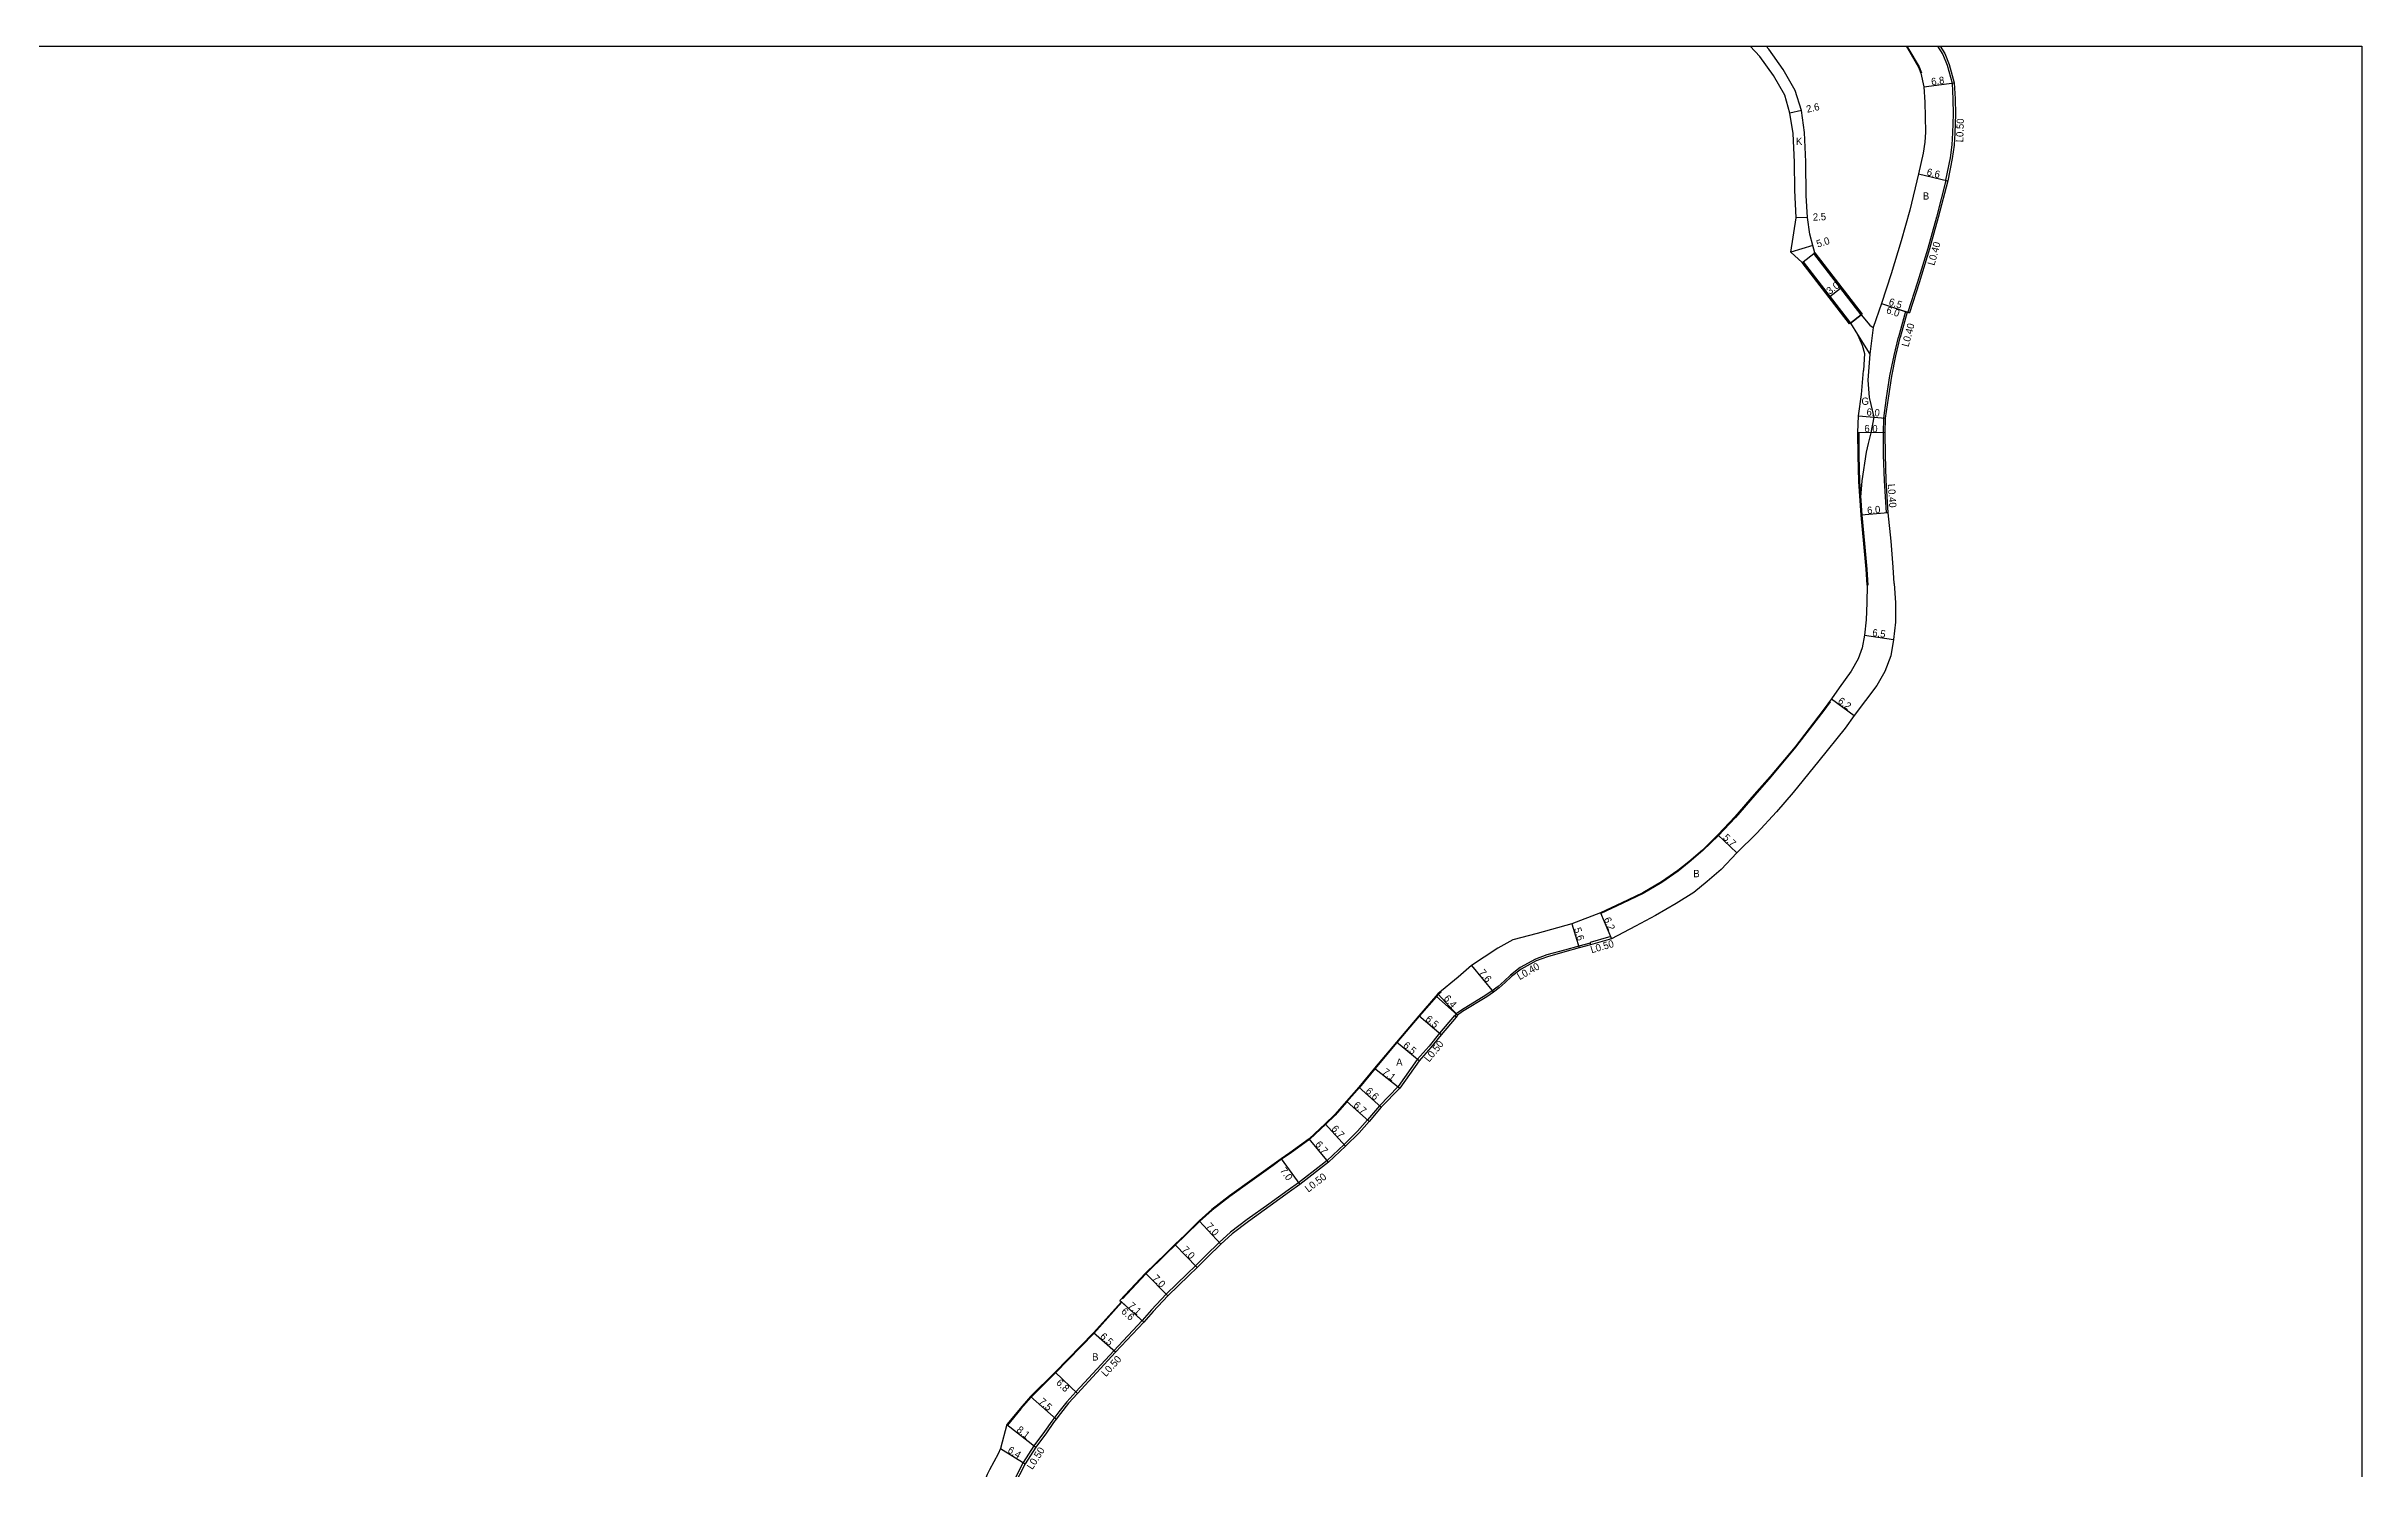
# Model space of a CAD drawing. Header units: metres. Extents: x -20002 to -16000, y -111000 to -108000.
# Drawn here: x -19710 to -19200, y -108313 to -108000 of the extents above; entities that cross this region are included whole.
import ezdxf

# ---------------------------------------------------------------- set-up
doc = ezdxf.new("R2010")
doc.units = ezdxf.units.M
doc.header["$LTSCALE"] = 2.5
for name, color, linetype in [('側溝・桝', 7, 'Continuous'), ('図郭', 7, 'Continuous'), ('幅員', 7, 'Continuous'), ('歩道・分離帯・安全施設', 7, 'Continuous'), ('舗装', 7, 'Continuous'), ('道路', 7, 'Continuous')]:
    doc.layers.add(name, color=color, linetype=linetype)
doc.styles.get("Standard").update_dxf_attribs({"font": ''})
doc.styles.get('Standard').set_extended_font_data('@MS PGothic')

msp = doc.modelspace()

# ---------------------------------------------------------------- linework, layer by layer
at = {"layer": '側溝・桝'}
for points in [[(-19293.37, -108000), (-19292.25, -108001.82), (-19291.3, -108004.15), (-19290.2, -108008.1), (-19290.03, -108011.6), (-19289.93, -108014.91), (-19290.07, -108019.06), (-19290.24, -108021.69), (-19290.63, -108024.58), (-19291.63, -108029.49)], [(-19291.53, -108029.52), (-19291.53, -108029.52), (-19293.62, -108037.61), (-19295.52, -108044.5), (-19297.8, -108051.92), (-19299.96, -108058.51)], [(-19291.63, -108029.49), (-19291.53, -108029.52), (-19291.14, -108029.61)], [(-19300.43, -108058.35), (-19301.97, -108064)], [(-19300.05, -108058.48), (-19300.43, -108058.35)], [(-19304.23, -108102.65), (-19304.63, -108102.68), (-19305.1, -108095.54), (-19305.26, -108090.01), (-19305.3, -108085.06), (-19305.21, -108081.82), (-19304.59, -108077.38), (-19303.87, -108072.53), (-19302.95, -108068.06), (-19301.97, -108064)], [(-19369.87, -108197.37), (-19372.37, -108198.08), (-19375.55, -108198.94), (-19379.38, -108200), (-19381.91, -108200.9), (-19385.25, -108202.79), (-19387.44, -108204.47), (-19388.82, -108205.78), (-19390.15, -108206.91), (-19391.41, -108207.88), (-19392.86, -108208.88), (-19398.23, -108212.14), (-19399.35, -108212.98), (-19399.7, -108213.4)], [(-19365.35, -108195.98), (-19365.81, -108196.11), (-19369.9, -108197.27)], [(-19369.9, -108197.27), (-19369.87, -108197.37), (-19369.76, -108197.75)], [(-19365.17, -108196.45), (-19365.35, -108195.98)], [(-19399.77, -108213.34), (-19403.03, -108217.23), (-19405.35, -108220.06), (-19407.94, -108223.02), (-19412.17, -108228.97), (-19416.26, -108233.18), (-19418.89, -108236.3), (-19421.1, -108238.81), (-19424.05, -108241.73), (-19427.79, -108245.25), (-19429.15, -108246.3)], [(-19399.77, -108213.34), (-19399.39, -108213.66)], [(-19429.15, -108246.3), (-19434.1, -108250.12), (-19436.36, -108251.74), (-19440.65, -108254.83), (-19445.4, -108258.23), (-19449.02, -108261.03), (-19451.52, -108263.27), (-19454.48, -108266.18), (-19456.76, -108268.39), (-19458.6, -108270.17), (-19463.22, -108274.66), (-19466.43, -108278.12), (-19468.54, -108280.45)], [(-19468.54, -108280.45), (-19474.71, -108287.11), (-19483.08, -108296.17), (-19485.09, -108298.35), (-19486.85, -108300.59), (-19488.39, -108302.58), (-19489.99, -108304.91), (-19492.32, -108308.06), (-19494.67, -108311.74), (-19497.26, -108316.79)]]:
    msp.add_lwpolyline(points, dxfattribs=at)
at = {"layer": '図郭'}
msp.add_lwpolyline([(-20000, -108000), (-19200, -108000), (-19200, -108600), (-20000, -108600)], close=True, dxfattribs=at)
at = {"layer": '幅員'}
for points in [[(-19296.44, -108008.94), (-19289.71, -108008.02)], [(-19323.34, -108014.1), (-19325.87, -108014.68)], [(-19297.55, -108028.04), (-19291.14, -108029.61)], [(-19321.99, -108037.65), (-19324.48, -108037.77)], [(-19320.87, -108043.81), (-19325.65, -108045.29)], [(-19317.1, -108055.04), (-19314.73, -108053.21)], [(-19305.75, -108056.61), (-19299.57, -108058.63)], [(-19305.75, -108056.61), (-19300.05, -108058.48)], [(-19310.79, -108081.34), (-19304.81, -108081.85)], [(-19304.9, -108085.06), (-19310.9, -108085.01)], [(-19304.23, -108102.65), (-19310.21, -108103.17)], [(-19309.48, -108129.64), (-19303.05, -108130.57)], [(-19316.75, -108143.6), (-19311.74, -108147.26)], [(-19341.75, -108173.57), (-19337.61, -108177.48)], [(-19373.92, -108193.11), (-19372.26, -108198.46)], [(-19367.6, -108190.74), (-19365.17, -108196.45)], [(-19395.96, -108202.3), (-19391.17, -108208.2)], [(-19399.07, -108213.28), (-19403.39, -108208.55)], [(-19402.64, -108217.55), (-19407.61, -108213.36)], [(-19407.55, -108223.33), (-19412.53, -108219.16)], [(-19417.35, -108224.88), (-19411.79, -108229.29)], [(-19420.77, -108229.07), (-19415.89, -108233.52)], [(-19423.52, -108232.19), (-19418.51, -108236.63)], [(-19427.46, -108245.63), (-19431.7, -108240.45)], [(-19428.21, -108237.13), (-19423.71, -108242.09)], [(-19437.89, -108244.84), (-19433.81, -108250.53)], [(-19455.97, -108258.53), (-19451.17, -108263.63)], [(-19461.28, -108263.72), (-19456.41, -108268.75)], [(-19467.79, -108270.04), (-19462.87, -108275.01)], [(-19468.17, -108280.79), (-19473.43, -108276.02)], [(-19473.06, -108276.35), (-19468.17, -108280.79)], [(-19474.34, -108287.45), (-19479.23, -108283.17)], [(-19482.71, -108296.51), (-19487.66, -108291.85)], [(-19487.42, -108302.14), (-19493.07, -108297.2)], [(-19498.29, -108303.36), (-19491.91, -108308.35)], [(-19499.69, -108308.64), (-19494.23, -108311.99)]]:
    msp.add_lwpolyline(points, dxfattribs=at)
at = {"layer": '歩道・分離帯・安全施設'}
for points in [[(-19300.14, -108000), (-19299.9, -108000.34), (-19297.46, -108004.53), (-19296.93, -108005.84)], [(-19310.75, -108085.02), (-19310.71, -108090.08), (-19310.55, -108095.8), (-19310.06, -108103.16), (-19309.45, -108109.46), (-19308.97, -108115.05), (-19308.74, -108118.59)], [(-19317.04, -108144.26), (-19318.44, -108146.17), (-19324.64, -108154.24), (-19330.11, -108160.79), (-19333.63, -108164.81), (-19337.9, -108169.71), (-19341.64, -108173.67), (-19345.03, -108177.01), (-19348.07, -108179.59), (-19350.47, -108181.54), (-19354.1, -108184.02), (-19358.19, -108186.44), (-19362.79, -108188.64), (-19367.54, -108190.88)], [(-19402.68, -108208.17), (-19403.28, -108208.66), (-19407.5, -108213.46), (-19412.41, -108219.25), (-19417.24, -108224.98), (-19420.65, -108229.17), (-19423.41, -108232.29), (-19426.02, -108235.23), (-19428.1, -108237.23), (-19431.6, -108240.56), (-19435.91, -108243.66), (-19437.81, -108244.97), (-19439.66, -108246.3), (-19444.3, -108249.63), (-19449.2, -108253.14), (-19453.09, -108256.15), (-19455.86, -108258.64), (-19458.96, -108261.68), (-19461.18, -108263.83), (-19463.2, -108265.79), (-19467.69, -108270.15), (-19472.87, -108275.65)], [(-19472.95, -108276.45), (-19479.13, -108283.28), (-19487.56, -108291.95), (-19492.96, -108297.31), (-19495.23, -108299.93), (-19498.17, -108303.46)]]:
    msp.add_lwpolyline(points, dxfattribs=at)
at = {"layer": '舗装'}
for points in [[(-19312.58, -108060.91), (-19310.2, -108059.08)], [(-19307.55, -108061.88), (-19308.26, -108067.76), (-19308.74, -108073.47), (-19308.44, -108077.32), (-19307.4, -108081.63), (-19308.1, -108085.04), (-19308.69, -108087.4), (-19309.09, -108089.32), (-19310.04, -108095.63), (-19310.41, -108100.09)], [(-19310.98, -108063.46), (-19308.26, -108067.76)], [(-19403.8, -108209.03), (-19399.06, -108213.27)]]:
    msp.add_lwpolyline(points, dxfattribs=at)
at = {"layer": '道路'}
for points in [[(-19323.16, -108047.6), (-19325.65, -108045.29), (-19324.48, -108037.77), (-19324.78, -108031.65), (-19324.86, -108025.48), (-19325.15, -108019.19), (-19325.87, -108014.68), (-19327.03, -108010.78), (-19329.53, -108006.45), (-19332.48, -108002.22), (-19334.63, -108000)], [(-19320.39, -108045.46), (-19320.87, -108043.81), (-19321.49, -108041.32), (-19321.99, -108037.65), (-19322.32, -108032.85), (-19322.36, -108025.42), (-19322.66, -108018.95), (-19323.34, -108014.1), (-19324.73, -108009.76), (-19327.41, -108005.11), (-19330.54, -108000.62), (-19331.15, -108000)], [(-19300.03, -108000.43), (-19297.6, -108004.6), (-19297.07, -108005.89), (-19296.44, -108008.94), (-19296.21, -108012.26), (-19296.09, -108015.5), (-19296.07, -108018.89), (-19296.22, -108021.09), (-19296.54, -108023.51), (-19297.55, -108028.04), (-19299.52, -108036.07), (-19301.37, -108042.78), (-19303.61, -108050.06), (-19305.75, -108056.61), (-19307.55, -108061.88)], [(-19292.78, -108000), (-19291.8, -108001.59), (-19290.83, -108003.99), (-19289.71, -108008.02), (-19289.53, -108011.58), (-19289.43, -108014.91), (-19289.57, -108019.08), (-19289.74, -108021.74), (-19290.13, -108024.66), (-19291.14, -108029.61), (-19293.23, -108037.71), (-19295.14, -108044.61), (-19297.42, -108052.04), (-19299.57, -108058.63), (-19299.96, -108058.51), (-19300.05, -108058.48), (-19301.58, -108064.09)], [(-19300.32, -108000), (-19300.03, -108000.43)], [(-19323.16, -108047.6), (-19322.96, -108047.45), (-19312.58, -108060.91)], [(-19320.39, -108045.46), (-19320.59, -108045.62), (-19310.2, -108059.08)], [(-19312.58, -108060.91), (-19310.98, -108063.46), (-19309.97, -108065.79), (-19309.5, -108067.62), (-19309.7, -108071.36)], [(-19310.2, -108059.08), (-19308.32, -108061.34), (-19307.55, -108061.88)], [(-19302.9, -108118.21), (-19303.13, -108114.61), (-19303.62, -108108.92), (-19304.23, -108102.65), (-19304.7, -108095.52), (-19304.86, -108090), (-19304.9, -108085.06), (-19304.81, -108081.85), (-19304.19, -108077.44), (-19303.47, -108072.6), (-19302.56, -108068.15), (-19301.58, -108064.09)], [(-19310.9, -108085.01), (-19310.79, -108081.34), (-19310.14, -108076.65), (-19309.7, -108071.36)], [(-19308.88, -108118.6), (-19309.12, -108115.07), (-19309.6, -108109.47), (-19310.21, -108103.17), (-19310.7, -108095.8), (-19310.86, -108090.08), (-19310.9, -108085.01)], [(-19308.88, -108118.6), (-19308.98, -108122.49), (-19309.1, -108126.24), (-19309.48, -108129.64), (-19309.98, -108132.42), (-19310.88, -108134.85), (-19312.43, -108137.55), (-19315.02, -108141.23), (-19316.75, -108143.6), (-19318.56, -108146.08), (-19324.76, -108154.15), (-19330.23, -108160.69), (-19333.75, -108164.71), (-19338.01, -108169.61), (-19341.75, -108173.57), (-19345.13, -108176.9), (-19348.17, -108179.48), (-19350.56, -108181.42), (-19354.18, -108183.9), (-19358.26, -108186.31), (-19362.86, -108188.51), (-19367.6, -108190.74), (-19373.92, -108193.11), (-19381.51, -108195.27), (-19386.87, -108196.7), (-19390.21, -108198.47), (-19393.17, -108200.45), (-19395.96, -108202.3), (-19398.92, -108204.91), (-19403.39, -108208.55), (-19407.61, -108213.36), (-19412.53, -108219.16), (-19417.35, -108224.88), (-19420.77, -108229.07), (-19423.52, -108232.19), (-19426.12, -108235.12), (-19428.21, -108237.13), (-19431.7, -108240.45), (-19435.99, -108243.53), (-19437.89, -108244.84), (-19444.38, -108249.51), (-19449.29, -108253.02), (-19453.18, -108256.03), (-19455.97, -108258.53), (-19459.06, -108261.57), (-19461.28, -108263.72), (-19463.31, -108265.68), (-19467.79, -108270.04), (-19473.43, -108276.02), (-19473.06, -108276.35)], [(-19302.9, -108118.21), (-19302.65, -108122.51), (-19302.61, -108126.71), (-19303.05, -108130.57), (-19303.69, -108134.14), (-19304.98, -108137.62), (-19306.78, -108140.71), (-19311.74, -108147.26), (-19313.69, -108150.08), (-19319.53, -108157.29), (-19325.16, -108164.24), (-19328.86, -108168.51), (-19333.17, -108173.22), (-19337.61, -108177.48), (-19341.01, -108181.16), (-19344.11, -108183.86), (-19347.06, -108186.26), (-19350.91, -108188.65), (-19355.51, -108191.29), (-19359.89, -108193.68), (-19365.17, -108196.45)], [(-19365.17, -108196.45), (-19365.68, -108196.59), (-19369.76, -108197.75), (-19372.26, -108198.46), (-19375.45, -108199.33), (-19379.26, -108200.38), (-19381.74, -108201.26)], [(-19381.74, -108201.26), (-19385.03, -108203.12), (-19387.18, -108204.77), (-19388.56, -108206.08), (-19389.9, -108207.22), (-19391.17, -108208.2), (-19392.65, -108209.22), (-19398.01, -108212.47), (-19399.06, -108213.27)], [(-19399.06, -108213.27), (-19399.07, -108213.28), (-19399.39, -108213.66), (-19402.64, -108217.55), (-19404.97, -108220.38), (-19407.55, -108223.33), (-19411.79, -108229.29), (-19415.89, -108233.52), (-19418.51, -108236.63), (-19420.73, -108239.16), (-19423.71, -108242.09), (-19427.46, -108245.63), (-19433.81, -108250.53), (-19436.06, -108252.15), (-19440.35, -108255.24), (-19445.1, -108258.63), (-19448.7, -108261.41), (-19451.17, -108263.63), (-19454.13, -108266.54), (-19456.41, -108268.75), (-19458.25, -108270.53), (-19462.87, -108275.01), (-19466.06, -108278.46), (-19468.17, -108280.79)], [(-19473.06, -108276.35), (-19479.23, -108283.17), (-19487.66, -108291.85), (-19493.07, -108297.2), (-19495.34, -108299.84), (-19498.29, -108303.36)], [(-19468.17, -108280.79), (-19474.34, -108287.45), (-19482.71, -108296.51), (-19484.71, -108298.67), (-19486.45, -108300.9), (-19487.42, -108302.14), (-19487.99, -108302.87), (-19489.58, -108305.2), (-19491.91, -108308.35), (-19494.23, -108311.99), (-19496.81, -108317.01)], [(-19498.29, -108303.36), (-19499.69, -108308.64), (-19500.22, -108309.8), (-19502.09, -108313.32), (-19502.62, -108314.32), (-19505.54, -108321.46), (-19508.58, -108330.31), (-19510.61, -108337.01), (-19512.81, -108344.41), (-19514.39, -108350.59), (-19514.72, -108351.87), (-19515.22, -108356.45), (-19515.31, -108358.02), (-19515.48, -108361), (-19515.89, -108369.23), (-19516.19, -108378.14), (-19516.3, -108382.15)]]:
    msp.add_lwpolyline(points, dxfattribs=at)
for points in [[(-19323.16, -108047.6), (-19322.96, -108047.45), (-19312.58, -108060.91), (-19312.78, -108061.06)], [(-19312.58, -108060.91), (-19322.96, -108047.45), (-19320.59, -108045.62), (-19310.2, -108059.08)], [(-19320.59, -108045.62), (-19320.39, -108045.46), (-19310.01, -108058.93), (-19310.2, -108059.08)]]:
    msp.add_lwpolyline(points, close=True, dxfattribs=at)

# ---------------------------------------------------------------- texts
at = {"layer": '側溝・桝'}
for s, rotation, p in [('L0.50', 88.095, (-19287.73, -108021.14)), ('L0.40', 74.5741, (-19294.08, -108048.35)), ('L0.40', 74.7666, (-19299.79, -108066.27)), ('L0.40', 273.8018, (-19304.35, -108096.36)), ('L0.50', 15.8592, (-19369.54, -108199.63)), ('L0.40', 29.4563, (-19385.39, -108205.57)), ('L0.50', 50.5954, (-19405.33, -108223.7)), ('L0.50', 37.6321, (-19431.91, -108252.33)), ('L0.50', 47.2521, (-19476.49, -108292.95)), ('L0.50', 57.4129, (-19492.68, -108313.4))]:
    msp.add_text(s, height=1.6, rotation=rotation, dxfattribs=at).set_placement(p)
at = {"layer": '幅員'}
for s, rotation, p in [('6.8', 7.7731, (-19294.67, -108008.6)), ('2.6', 12.8012, (-19322.09, -108014.64)), ('6.6', 346.2171, (-19295.88, -108028.35)), ('2.5', 2.7303, (-19320.8, -108038.39)), ('5.0', 17.2073, (-19319.77, -108044.31)), ('3.0', 37.6374, (-19317.1, -108054.72)), ('6.0', 341.8363, (-19304.81, -108058.69)), ('6.5', 341.8363, (-19304.26, -108056.87)), ('6.0', 359.532, (-19309.5, -108084.93)), ('6.0', 355.1215, (-19309.07, -108081.24)), ('6.0', 4.9619, (-19308.82, -108102.95)), ('6.5', 351.7339, (-19307.83, -108129.78)), ('6.2', 323.8666, (-19315.48, -108144.41)), ('5.7', 316.6047, (-19340.77, -108174.35)), ('5.6', 287.2284, (-19373.47, -108194.23)), ('6.2', 293.1002, (-19366.92, -108192.08)), ('7.6', 309.0635, (-19394.5, -108203.94)), ('6.4', 312.4181, (-19402.23, -108209.67)), ('6.5', 319.8704, (-19406.28, -108214.35)), ('6.5', 320.0551, (-19411.2, -108220.14)), ('7.1', 321.6209, (-19415.76, -108226.02)), ('6.6', 317.6717, (-19419.44, -108230.14)), ('6.7', 318.5065, (-19422.15, -108233.27)), ('6.7', 309.2657, (-19430.52, -108241.74)), ('6.7', 312.2074, (-19426.96, -108238.36)), ('7.0', 305.6885, (-19438.23, -108247.46)), ('7.0', 313.1944, (-19454.59, -108259.85)), ('7.0', 314.0744, (-19459.89, -108265.01)), ('7.0', 314.7568, (-19466.39, -108271.32)), ('7.1', 317.8094, (-19471.74, -108277.41)), ('6.6', 317.8094, (-19473.26, -108278.65)), ('6.5', 318.8527, (-19477.93, -108284.19)), ('7.5', 318.849, (-19491.38, -108298.54)), ('6.8', 316.7473, (-19487.57, -108294.33)), ('8.1', 322.0067, (-19496.3, -108304.79)), ('6.4', 328.4912, (-19498.27, -108309.39))]:
    msp.add_text(s, height=1.6, rotation=rotation, dxfattribs=at).set_placement(p)
at = {"layer": '舗装'}
for s, p in [('K', (-19324.57, -108021.69)), ('B', (-19296.62, -108033.74)), ('G', (-19310.13, -108078.91)), ('B', (-19347.16, -108182.89)), ('A', (-19412.57, -108224.39)), ('B', (-19479.52, -108289.27))]:
    msp.add_text(s, height=1.6, dxfattribs=at).set_placement(p)

doc.saveas('drawing.dxf')
